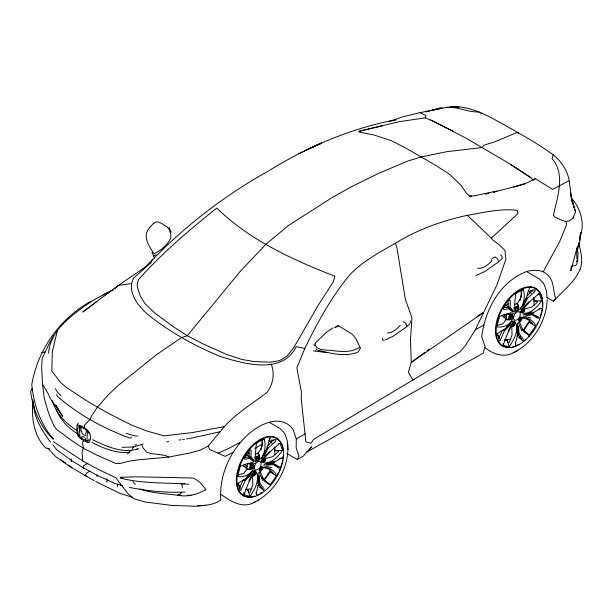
<?xml version="1.0" encoding="UTF-8"?>
<svg xmlns="http://www.w3.org/2000/svg" width="613" height="613" viewBox="0 0 613 613"><rect width="100%" height="100%" fill="white"/><g stroke="black" fill="none" stroke-linecap="round" stroke-linejoin="round"><path stroke-width="0.92" d="M511.725 315.005L511.725 316.032L513.089 316.768C512.031 323.794 504.338 327.855 497.603 326.951L497.036 325.618M258.357 457.804L258.341 459.083L257.376 460.256L256.441 460.141L256.456 458.861L257.422 457.696L258.357 457.804L257.391 457.152M197.562 505.809C205.57 505.441 214.182 504.928 220.818 499.879C219.033 476.132 229.622 452.057 246.71 435.797C258.441 424.702 280.11 412.947 292.815 429L296.294 438.923L296.171 447.85L299.037 456.118L297.32 459.566L286.792 453.49M517.556 308.163L517.541 309.442L516.575 310.607L515.633 310.5L515.656 309.22L516.613 308.048L517.556 308.163L516.59 307.504M237.813 476.155L240.158 466.485C263.284 454.808 253.644 478.822 238.403 476.6L237.836 475.259M257.751 456.371L257.881 458.286L259.046 458.945L259.092 457.696L258.226 456.777L255.782 458.394M516.951 306.73L517.081 308.638L518.238 309.297L518.291 308.048L517.426 307.128L514.981 308.745M287.926 447.674C287.957 468.914 275.681 490.185 257.261 500.783M547.194 299.68C546.344 320.338 534.49 340.828 516.46 351.134M238.066 474.998L243.162 473.634L244.219 472.838L246.656 469.328L247.07 465.75L248.142 463.198L253.284 464.623L252.318 464.6L250.886 465.918L250.288 469.106M497.266 325.35L502.361 323.993L503.419 323.189L505.855 319.687L506.269 316.109L507.334 313.557L512.483 314.975L511.518 314.952L510.077 316.277L509.48 319.465M577.584 262.241L578.051 253.315L577.224 248.909M257.912 483.159L258.188 472.815M517.111 333.51L517.387 323.166M577.139 261.598L577.308 258.954M580.618 232.388L579.806 242.15L576.381 250.173L570.849 270.747L571.17 267.153M246.855 476.906L251.001 473.696L250.932 474.477L245.246 480.615L240.848 490.293L240.097 490.5L238.802 485.902L240.495 488.247M503.411 307.542L503.411 309.144L503.986 309.542L509.104 308.76L512.836 312.04L513.173 311.733L513.433 311.189L510.192 307.213L510.322 300.577L509.173 300.025M509.303 324.292L510.192 324.047L510.131 324.829L504.445 330.974L500.047 340.644L499.288 340.859L498.001 336.261L499.695 338.598M244.005 494.584L248.388 483.22L254.61 470.968L255.353 470.776C261.015 478.408 254.633 489.657 250.135 496.185L246.824 495.733L244.005 494.584L243.637 492.523M503.204 344.935L507.587 333.572L513.809 321.327L514.552 321.128C520.215 328.76 513.824 340.008 509.334 346.544L506.024 346.084L503.204 344.935L502.959 343.564M579.569 240.61L579.883 237.277M268.479 170.966C225.676 194.896 186.237 224.879 152.108 260.127L150.944 262.847L133.557 278.064C126.562 291.941 138.17 306.125 148.17 314.768C169.985 332.231 194.673 345.893 220.473 356.513C243.461 363.647 282.34 375.133 296.163 346.69L304.86 348.314C317.388 322.507 331.38 297.228 349.594 274.946C362.582 261.391 379.24 252.525 395.324 243.246C417.476 229.691 442.05 220.78 467.374 215.316C483.78 212.519 500.331 208.351 517.073 210.305L518.039 213.508L491.312 238.12L492.339 239.645L499.059 244.549L504.943 250.411L505.894 259.123L497.12 284.486L475.244 329.924L465.405 345.648L459.804 352L314.002 439.1L310.921 443.26L305.918 441.919L301.236 399.117L301.389 391.906L296.861 367.785L304.86 348.314M513.089 316.768C513.495 311.021 501.457 315.212 499.35 316.844L497.013 326.507M450.471 106.739C465.183 105.704 479.19 111.497 492.001 118.087C512.759 129.703 533.892 140.875 553.232 154.805L552.129 158.782C565.868 174.628 557.217 197.248 553.439 215.163L555.033 217.27L562.382 220.542L565.968 221.454L569.239 220.895L573.063 218.067L573.232 216.496M32.795 402.657C31.416 418.457 33.976 436.425 45.806 447.98L49.822 448.961M244.595 457.482L248.434 457.068L249.23 455.191L248.671 450.463L249.66 450.379M503.518 308.293L503.097 307.58L507.633 307.419L508.323 306.446L507.87 300.814L508.859 300.73M580.503 232.48L579.821 237.99C584.902 224.672 581.476 210.604 572.833 199.608M238.005 482.814L237.867 483.872C241.384 479.925 247.928 479.121 250.702 473.803L251.001 473.696M497.204 333.166L497.066 334.223C500.583 330.284 507.127 329.472 509.901 324.154L510.192 324.047M273.988 440.808L271.046 440.234L276.134 439.467L275.498 441.46L268.517 447.666L264.326 455.513L263.628 455.811L263.582 454.846M533.187 291.167L530.245 290.585L535.325 289.819L534.689 291.819L527.709 298.018L523.517 305.864L522.82 306.163L522.782 305.205M89.153 438.992L88.533 441.031L86.64 440.885M254.541 470.631L254.671 471.558L255.836 472.209L255.429 474.592L254.525 475.703L252.571 476.385L251.943 475.703L254.272 475.519L252.663 475.466M513.74 320.99L513.87 321.909L515.027 322.561L514.629 324.951L513.725 326.055L511.763 326.737L512.039 334.989L509.625 341.931L509.051 342.629L508.108 342.383L506.905 340.169L504.553 339.901M248.434 457.068L253.46 460.991L249.123 456.087M507.633 307.419L512.66 311.343L508.323 306.446M546.903 297.481L553.516 301.297L555.654 298.202C552.727 290.187 554.504 280.639 547.148 274.586C542.091 269.406 534.482 269.981 527.939 271.076C500.599 280.631 485.098 309.266 481.672 336.744L485.082 346.56L483.151 353.203L306.638 452.149L303.412 456.034L297.32 459.566M277.819 466.7L275.429 464.754L280.179 467.359L278.647 468.048L273.176 464.493L267.03 465.183L266.609 464.685L272.67 463.803L272.931 462.731L267 464.187M537.011 317.051L534.628 315.113L539.379 317.71L537.846 318.4L532.368 314.852L526.222 315.542C524.399 313.151 531.586 314.323 532.13 313.082L531.869 314.163L525.854 314.798M48.542 353.165C49.944 334.729 63.951 321.656 77.82 311.197C87.375 303.535 97.728 296.983 109.16 292.539M85.644 434.31L86.586 429.828L86.671 430.579L87.46 430.41L86.931 441.506L85.667 441.567L85.743 440.954M520.452 318.653L520.422 316.944M253.567 471.604L248.855 480.784M512.767 321.955L508.054 331.143M263.628 455.811L263.728 455.359C267.873 450.317 267.383 443.253 270.302 437.943L269.046 438.854M522.82 306.163L522.92 305.711C527.065 300.669 526.582 293.604 529.494 288.294M471.757 196.405L469.382 195.945L466.899 193.831L460.83 185.164L449.436 174.199L435.644 165.326L406.657 148.591L391.454 140.722L373.869 134.96L358.528 131.941L359.348 131.213L399.316 121.681L425.276 117.842L425.82 115.466L420.043 112.623L401.959 117.083L388.573 121.834M578.442 244.993L579.116 242.365M261.199 485.879L259.728 486.998L263.743 490.638L264.057 488.714L259.889 483.312L259.345 476.063L258.801 475.742L258.533 484.094L256.226 493.235L256.533 494.798L256.065 492.477M520.399 336.231L518.92 337.349L522.943 340.997L523.257 339.066L519.081 333.671L518.544 326.415L518 326.093L517.732 334.445L515.426 343.587L515.732 345.157L515.265 342.828M255.882 459.551L256.732 457.643L259.276 456.379M57.492 330.192L52.297 351.663L51.86 371.126L60.664 382.543L65.982 387.163L84.602 399.477L97.444 407.139L110.631 414.503L132.063 425.315L147.22 431.123L163.947 435.835L192.436 432.571L224.435 426.579C236.756 412.909 252.702 403.446 267.138 392.274C273.237 384.343 274.823 373.44 271.245 364.076M263.222 460.034L263.49 459.076M273.398 463.305L273.888 461.551M579.224 243.545L576.749 252.725L576.864 258.755M273.789 463.52L274.295 461.781M532.988 313.871L533.486 312.14M250.349 473.857L244.518 480.063L243.369 479.864L239.813 487.067M509.549 324.208L503.71 330.415L502.568 330.215L499.013 337.418M255.805 462.363L254.648 456.838M515.004 312.722L513.847 307.197M81.452 438.479L82.073 436.525M259.046 458.945L259.766 456.677L258.249 452.907L261.943 447.03L262.586 441.36L261.467 440.134M518.238 309.297L518.966 307.029L517.449 303.266L521.142 297.389L521.786 291.711L520.667 290.485M258.364 476.408L258.801 475.742M579.967 269.352C574.864 282.332 562.412 290.96 553.516 301.297M261.912 468.048L261.452 469.466L260.356 470.209L259.728 469.535L261.008 467.275C266.954 466.93 273.773 468.853 276.248 474.998L276.294 475.941L273.344 480.423L270.172 484.615L269.391 484.707L264.234 480.623L263.521 479.343L259.851 470.646L260.096 468.041L261.284 467.374L261.912 468.048L260.954 467.42M521.111 318.4L520.644 319.817L519.548 320.561L518.92 319.886L519.387 318.469L520.483 317.726L521.111 318.4L520.153 317.772M580.143 269.459C583.162 261.161 580.986 251.989 578.887 243.698M360.689 347.586L358.184 351.977C345.357 357.448 330.66 353.149 317.68 350.253M251.361 464.654L250.418 467.834L251.322 468.7L252.372 468.393L251.23 467.711L250.265 468.087M510.56 315.005L509.618 318.193L510.522 319.051L511.571 318.745L510.422 318.063M272.57 440.67L268.31 445.352M531.77 291.022L527.502 295.711M181.348 492.101L180.62 493.84L177.985 494.921M90.571 301.458C59.469 318.898 37.929 349.441 31.776 384.512C33.508 404.09 40.443 424.05 53.331 439.069M263.965 453.98L265.498 450.501M523.165 304.332L525.847 298.247M576.35 249.177L577.484 246.61M53.592 335.786L48.948 344.031L42.197 358.513L41.638 366.972L42.489 384.213L44.197 397.592L46.534 406.542L49.14 414.641L53.821 425.575L56.373 429.23L71.33 440.31L83.406 448.348L97.337 455.321L115.627 463.436L119.619 463.566L129.542 461.06L138.73 459.773L168.736 457.099L190.413 452.869L200.673 450.003L208.259 445.98L224.435 426.579M265.843 450.379L261.521 459.068M525.042 300.73L520.713 309.419M255.836 472.209L254.61 474.324L253.161 474.914L252.648 474.485M515.027 322.561L513.809 324.683L512.361 325.273L513.993 325.227M573.063 218.067L575.507 211.845L571.546 198.574M400.312 325.319C397.048 328.859 392.604 333.051 387.339 332.966M314.117 344.023L314.262 346.008M244.15 457.934L244.794 459.191L249.905 458.409L253.636 461.681L253.981 461.382L254.234 460.838L251.001 456.861L251.123 450.218L249.981 449.674L248.97 450.44M512.935 322.139L514.023 321.664L514.453 322.584L513.794 323.978L512.698 324.453M32.244 388.366L30.65 391.692C32.918 409.147 40.098 426.548 52.91 438.946L53.216 438.494L52.22 437.023M270.555 470.033L263.927 479.933M529.747 320.384L523.127 330.284M282.486 450.363C278.547 456.317 269.544 465.926 261.559 461.987L262.395 460.133L271.536 450.432L279.321 443.666L280.149 443.398L282.486 450.363L275.36 450.655L274.54 447.015M541.685 300.715C537.747 306.669 528.743 316.277 520.759 312.339L521.586 310.484L530.735 300.784L538.52 294.025L539.348 293.75L541.685 300.715L534.559 301.006L533.739 297.366M263.299 467.566L260.035 472.186M522.491 317.917L519.226 322.545M78.203 426.28C77.307 429.475 77.667 433.521 79.376 436.441M543.248 271.712L559.715 241.461L566.657 224.442L565.968 221.454M263.084 467.719L260.264 471.719M522.284 318.078L519.456 322.07M577.017 263.352L575.822 265.429L571.247 266.257M147.595 230.496L150.131 226.864L153.388 223.569M132.186 448.992L133.442 446.954L143.151 444.011M147.365 231.116C143.327 238.411 150.185 247.752 153.993 253.682C160.851 250.717 167.487 244.894 170.759 238.074C171.502 234.028 169.632 229.783 167.088 226.726C163.142 225.147 157.388 218.749 153.556 223.638M252.878 465.328L251.843 465.512L251.016 466.822L251.223 467.949L252.257 467.757L253.092 466.447L252.878 465.328L251.905 464.662M259.69 470.884L260.349 471.014L261.843 469.903L262.502 467.972L261.69 466.822L269.498 469.512L273.337 473.213L270.218 471.88L264.341 480.217L266.77 482.508L263.529 479.389M510.208 317.174L511.035 315.864L512.077 315.68L512.284 316.806L511.457 318.116L509.349 317.779L509.135 316.599L510.208 317.174L510.422 318.3M522.215 317.442L528.697 319.863L532.536 323.564L529.417 322.239L523.533 330.568L525.969 332.859L522.13 329.166M515.349 308.868L516.698 307.335L518.468 306.73M535.494 326.3L529.371 334.974L528.59 335.058L523.425 330.974L522.72 329.694L519.042 320.997L518.843 319.557L520.207 317.626C526.153 317.281 532.973 319.204 535.44 325.35L535.494 326.3L529.417 322.239M249.468 457.735L250.15 456.769M508.667 308.094L509.349 307.128M244.633 457.267L246.227 455.03L249.491 453.168M503.832 307.619L505.418 305.381L508.69 303.527M531.739 332.53L532.774 331.158M253.276 470.738L247.407 476.485M512.476 321.089L506.606 326.844M308.554 450.624L311.741 446.785L306.638 452.149M269.628 451.367L262.28 459.267M528.82 301.719L521.479 309.619M142.683 269.49L152.108 260.127M127.519 454.11L130.891 450.325M83.598 441.138L82.395 442.456L83.406 448.348L82.035 451.842L82.801 461.122L97.444 468.953L115.826 477.757L127.795 493.488L133.596 498.668L144.99 501.955L171.64 505.411L196.114 506.261L205.47 505.273M156.047 254.679L153.541 255.797L154.277 255.406L153.541 255.797L154.714 258.41M76.985 424.663L78.257 423.322M115.19 288.508L118.393 285.397L143.848 268.103M153.541 255.797L153.901 255.445L153.365 255.437L151.94 252.349M406.948 326.484L410.066 323.541M498.706 261.759L502.17 258.334L501.886 256.18L500.599 254.985M262.571 461.689L263.621 460.708L263.866 459.329L263.069 458.93L262.019 459.903L261.766 461.282L262.571 461.689L261.536 461.168M261.628 461.712L262.762 462.394L263.651 461.581L264.54 459.681L264.073 458.302M520.82 312.063L521.962 312.745L522.843 311.94L523.74 310.04L523.272 308.661M518 326.093L518.207 333.503L517.372 333.372M257.652 485.596L259.651 484.025M516.851 335.947L518.843 334.376M257.721 460.984C264.801 456.823 266.096 447.176 264.41 439.766L263.935 439.153L260.088 440.954L256.364 443.528L255.391 454.302L256.709 461.29L257.721 460.984L256.426 460.156M516.92 311.335C524 307.174 525.295 297.527 523.609 290.125L523.134 289.512L519.28 291.313L515.564 293.88L514.583 304.653L515.901 311.649L516.92 311.335L515.625 310.507M258.042 485.825L259.391 484.776M517.242 336.177L518.59 335.135M96.823 301.573L82.801 312.009L118.393 285.397L131.726 283.528M335.847 327.288L338.683 325.442M424.893 352.299L411.277 362.406L408.358 372.329L413.078 380.19M427.161 350.621L429.429 348.935M570.335 193.478L572.021 201.508L569.255 181.233L568.128 181.134L552.711 189.409L535.287 178.667L533.218 180.161L530.935 177.762L510.744 164.453L466.907 138.653L434.816 121.88L425.276 117.842M334.545 327.717L336.912 326.039L339.05 326.009L351.962 334.054L355.678 338.215L359.946 347.096C350.567 353.502 338.928 351.218 328.422 350.207C323.902 349.939 314.515 349.885 315.274 343.065L326.622 332.1L332.989 327.894M263.544 455.168L267.712 447.206L267.03 447.023M522.736 305.527L526.912 297.558L526.23 297.382M252.372 468.393L250.671 469.558L246.656 469.328M511.571 318.745L509.87 319.917L505.855 319.687M266.609 464.685L273.59 462.769L281.068 458.057L282.409 458.156L280.011 458.562M525.801 315.036L532.789 313.128L540.268 308.408L541.608 308.508L539.21 308.914M85.468 435.146L84.992 435.468C80.855 434.701 81.46 429.322 80.426 426.273L79.315 426.104L80.004 437.95L81.2 438.785M262.824 439.873L263.935 439.153M522.015 290.225L523.134 289.512M252.809 474.194L253.56 473.719M512.008 324.545L512.752 324.07M250.456 464.485L251.261 463.987M509.648 314.837L510.453 314.339M255.131 457.605L259.169 455.275L257.368 453.306L255.108 454.371M514.33 307.956L518.368 305.626L516.567 303.657L514.307 304.722M477.121 316.377L483.427 312.599L411.277 362.406L410.503 339.763L411.936 317.664L405.339 299.259L396.841 247.277L395.324 243.246M269.283 170.483C308.178 146.338 351.073 128.416 396.098 119.681L392.504 120.93M87.789 463.298L83.927 465.535L83.238 467.252L83.927 468.179L97.444 475.458L115.934 483.925L122.37 485.55M90.042 471.052L87.008 472.799L84.923 475.611L86.808 476.385M136.806 449.352L138.4 448.432M137.366 449.053C122.194 453.697 106.026 446.172 92.44 439.651M475.244 329.924L483.948 324.898M296.294 438.923L305.197 433.782M258.173 483.634L259.015 483.151L258.502 475.987M245.836 453.697L249.154 451.796M254.947 448.463L262.402 444.18M492.101 258.533L495.013 256.908L497.702 258.801L498.515 261.904L485.029 271.413L475.972 275.543M240.181 442.371L228.933 448.333L218.197 453.176L209.684 449.59L208.259 445.98M484.714 347.402C493.634 354.62 504.568 358.283 514.874 351.954M220.703 494.27C231.392 501.702 243.215 509.464 255.675 501.595M513.257 352.789L517.931 350.368M254.058 502.438L258.74 500.016M535.287 178.667L527.364 182.735L513.633 187.057M259.299 470.401L260.042 470.025M233.07 452.478L225.117 456.371L218.197 453.176M384.267 340.1L382.872 340.307L382.351 338.292M521.962 312.745L523.9 311.81L524.498 310.799L524.238 309.067L523.448 308.638M262.762 462.394L264.701 461.459L265.299 460.447L265.046 458.716L264.249 458.279M299.052 153.579L321.434 143.005L306.255 150.17M102.992 294.615L113.336 289.895M516.567 303.657L517.449 303.266M257.368 453.306L258.249 452.907M253.506 474.094L254.594 473.619L255.253 472.225L254.824 471.305M514.238 313.795L510.07 312.553M255.046 463.443L250.87 462.194M313.12 146.852L320.239 144.093M385.516 339.931L393.278 336.139L406.756 326.637L405.944 323.534L403.262 321.641M532.283 312.017L523.241 314.875M273.084 461.666L264.042 464.524M426.25 111.895L429.805 110.861M139.963 488.952C152.055 493.358 165.387 493.664 178.099 495.281C187.67 497.304 197.631 494.216 206.068 489.718L200.367 482.814L197.677 480.554L193.034 478.01L136.316 476.807L120.409 477.289L120.7 478.086C142.76 484.04 166.782 482.347 188.689 484.316M495.388 191.685L493.58 192.153L524.881 184.03M382.405 125.703L359.348 131.213M485.465 194.106L489.074 193.218M41.768 352.651L45.17 351.824M497.043 191.018L474.041 195.869L469.382 195.945M131.634 437.682L129.841 438.088C103.635 428.464 78.188 414.61 57.178 396.136L56.657 394.397M219.914 431.805L189.279 438.533M524.238 309.067L531.816 306.983L537.762 301.971L537.157 301.236L534.559 301.006M265.046 458.716L272.616 456.631L278.563 451.62L277.957 450.884L275.36 450.655M420.043 112.623L446.394 107.413L458.907 106.8L450.563 107.627M537.915 294.048L539.348 293.75M278.716 443.697L280.149 443.398M134.714 445.015L136.477 444.67M510.116 339.28L504.959 339.686M250.916 488.921L245.759 489.327M166.682 441.881L168.567 441.598M178.919 440.065L180.804 439.782M182.689 439.506L184.574 439.23M186.452 438.946L188.337 438.67M442.218 108.455L437.582 108.915L430.663 110.647L440.954 107.712L442.41 108.187M511.916 325.993L513.464 325.871L511.855 325.825M477.65 268.295C483.481 268.877 488.523 264.578 492.07 260.586L491.542 259.72M122.018 447.321L133.442 446.954M253.161 474.914L254.793 474.876M129.527 452.287C116.255 453.735 103.582 448.264 91.965 442.448M185.049 492.04C166.368 492.998 147.672 490.944 129.343 487.427M120.7 478.086L122.6 478.063M178.099 495.281L180.858 495.281M187.294 495.289L190.972 495.289M180.705 483.573L184.743 483.688M446.394 107.413C457.65 106.195 467.704 112.639 478.883 111.88L481.573 113.673M535.854 316.147L532.429 314.178M276.655 465.796L273.229 463.826M313.511 350.866L315.297 350.981M137.565 436.081L134.324 435.797L126.086 433.345M245.361 489.542L247.706 489.818L248.909 492.024L249.859 492.277L250.426 491.58L252.84 484.638L252.571 476.385M327.181 352.682L315.48 351.103M258.173 483.021L259.015 483.151M518.889 321.243L519.548 321.365L521.042 320.262L521.694 318.323L520.889 317.174L522.835 317.68M530.835 317.986L522.95 316.078M271.643 467.627L263.751 465.719M507.066 313.933L509.671 314.561L508.422 319.718L505.901 318.768M247.874 463.581L250.472 464.21L249.223 469.359L246.702 468.416M504.476 316.791L502.721 316.308L506.346 319.189M245.277 466.432L243.522 465.949L247.146 468.83M132.385 497.304L119.903 493.319L95.743 481.55M508.828 318.231L509.464 318.438M497.434 340.621A33.324 19.241 -60 0 0 501.442 345.441L507.166 347.487A33.209 19.172 -60 0 0 510.928 347.318M120.47 485.144L122.14 485.925M168.736 457.099L165.043 455.359L150.637 453.451L146.591 452.057L143.335 448.348L141.611 444.578M518.92 337.349L521.655 338.813M259.728 486.998L262.456 488.454M250.158 467.428L251.223 467.949M435.659 122.623L453.314 131.297M505.418 305.381L508.476 306.891M246.227 455.03L249.284 456.539M83.927 461.681L53.408 441.72M81.253 427.062L86.525 430.15M82.847 436.341L84.349 437.314M85.659 440.463L81.192 437.866M252.525 465.681L253.889 466.416M430.801 119.949L434.816 122.209M526.314 271.413L539.248 278.877L543.011 282.693L544.474 285.152L546.451 291.052L547.125 298.025M530.689 286.792A33.324 19.241 -60 0 1 534.674 287.826L539.317 291.803A33.209 19.172 -60 0 1 541.953 298.217M534.682 287.872L537.976 290.187M269.544 422.464L280.049 428.525L283.819 432.341L285.275 434.801L287.252 440.693L288.003 449.329M280.892 442.678A33.209 19.172 -60 0 0 280.118 441.444L275.49 437.513A33.324 19.241 -60 0 0 271.505 436.471A33.209 19.172 -60 0 0 244.074 455.674A33.209 19.172 -60 0 0 238.334 490.17M73.805 468.884L94.118 480.615M501.449 345.441L503.189 346.445M530.935 177.762L510.744 164.453M528.222 290.807L530.138 291.964M269.03 440.456L270.938 441.613M81.675 439.383L86.012 441.866L88.088 442.67L89.192 442.364C93.674 434.157 86.18 426.878 78.403 425.062L77.391 425.276L76.817 426.196L76.97 431.552M83.927 468.179L71.323 460.378L56.649 449.697L52.81 444.632M511.319 316.201L512.284 316.806M250.809 464.861L251.843 465.512M528.46 290.953L531.333 293.543M269.26 440.601L272.134 443.184M513.487 321.963L514.453 322.584M515.594 307.389L516.613 308.048M256.403 457.037L257.422 457.696M77.866 434.142C68.518 428.119 60.243 420.081 56.304 409.484M76.771 430.426C65.737 423.284 55.89 413.377 52.143 400.465M511.104 315.021L512.077 315.68M276.294 475.941L270.218 471.88M60.587 459.489L65.254 462.807M68.365 465.014L73.024 468.332M71.92 468.102L55.599 456.509L47.829 448.118M503.84 314.852L506.652 316.952M244.648 464.501L247.453 466.593M512.66 311.343L513.173 311.733M253.46 460.991L253.981 461.382M81.054 439.008L77.905 435.851L77.054 432.426M523.533 330.568L529.371 334.974M264.341 480.217L270.172 484.615M87.077 430.602L88.195 431.498M277.229 438.517L278.777 439.835M518.56 133.335L517.426 132.308L494.752 141.856L484.048 145.158L482.239 147.503L446.77 151.695L421.192 156.936L408.45 160.828L379.7 172.851L352.222 186.344L332.79 197.156L288.179 225.684L265.544 244.602L240.38 271.237L187.279 335.732L181.594 337.556L156.89 354.406L118.684 385.018L108.401 394.734L97.444 407.139L91.375 416.227L90.165 419.399L84.379 425.215L84.533 427.1M499.488 337.273L497.465 334.851M240.288 486.921L238.265 484.5M467.374 215.316L491.312 238.12M316.867 349.831L315.979 348.843M61.07 395.814L57.66 392.473L55.339 388.611M132.868 481.634L135.243 484.538M518.33 322.622L521.786 330.813M259.13 472.271L262.586 480.454M59.66 411.323L55.63 404.978L62.695 416.258L51.201 399.983L48.848 395.446M261.95 477.473L262.931 478.807M553.539 155.227L553.232 154.805C561.393 161.464 567.661 170.682 569.255 181.233M518.131 334.43L520.383 338.062M258.931 484.078L261.184 487.703M50.45 442.088C42.466 431.069 34.466 418.878 33.6 404.909M180.789 483.113L182.122 485.197L182.314 487.772M497.45 334.391L498.721 336.453M238.25 484.04L239.522 486.101M48.711 394.603L42.489 384.213M169.012 227.484L171.173 232.212M523.724 309.281L524.276 310.561L524.023 308.592M264.525 458.922L265.077 460.21L264.824 458.24M410.135 320.913L410.526 322.423M88.793 432.395L89.123 433.368M503.449 329.641L503.71 330.415M244.258 479.289L244.518 480.063M572.258 201.462L575.17 210.918L570.481 192.965M34.558 409.798L32.504 400.243M576.756 261.59L576.933 262.172L576.672 261.023M261.23 466.593L261.445 467.359M533.479 298.094L534.214 305.151M274.279 447.743L275.015 454.8M506.905 340.169L509.334 346.544M247.706 489.818L250.135 496.185M579.024 243.882L579.415 245.621M85.284 438.142L85.536 439.69M577.094 248.786L577.339 250.472L577.339 248.372M32.589 400.036L33.094 403.768L32.642 400.304M523.724 309.174L523.969 311.097M264.525 458.823L264.77 460.746M79.636 426.755L79.996 431.261M287.758 444.065L287.842 445.889M522.651 308.554L522.682 309.427M80.242 437.13L80.257 437.651M499.35 316.055L499.35 316.844M240.15 465.704L240.158 466.485M117.435 484.078L117.435 486.852M106.938 478.615L106.938 482.324M97.053 474.761L97.053 476.615M71.376 459.007L71.376 461.788M542.827 303.964A33.033 19.072 -60 0 0 535.095 288.371A33.056 19.087 -60 0 0 521.893 289.206L517.012 292.026A33.056 19.087 -60 0 0 503.817 306.431A33.033 19.072 -60 0 0 496.109 330.936M496.086 330.951A33.041 19.072 -60 0 0 509.947 347.602A33.056 19.087 -60 0 0 517.02 345.701L521.901 342.889A33.056 19.087 -60 0 0 542.834 303.956M529.624 335.204A33.209 19.172 -60 0 1 528.506 336.46M525.625 339.357A33.209 19.172 -60 0 1 523.831 340.912M518.958 344.314A33.209 19.172 -60 0 1 517.311 345.196M516.498 345.586A33.209 19.172 -60 0 1 514.866 346.261M514.085 346.544A33.209 19.172 -60 0 1 512.483 347.004M497.503 340.621A33.209 19.172 -60 0 1 507.212 300.5M542.344 300.807A33.225 19.187 -60 0 1 542.344 306.485M507.227 300.431A33.225 19.187 -60 0 1 530.728 286.861M537.609 322.921A33.324 19.241 -60 0 1 536.835 324.476M541.953 309.519A33.209 19.172 -60 0 1 541.67 311.067M541.317 312.63A33.209 19.172 -60 0 1 540.436 315.795M521.211 290.363A33.286 19.218 -60 0 1 520.069 300.362M244.648 456.057A33.033 19.072 -60 0 0 250.778 497.212A33.056 19.087 -60 0 0 257.82 495.35L262.701 492.538A33.056 19.087 -60 0 0 283.635 453.605A33.033 19.072 -60 0 0 275.896 438.019A33.056 19.087 -60 0 0 262.701 438.847L257.812 441.674A33.056 19.087 -60 0 0 244.625 456.064M281.237 443.337A33.209 19.172 -60 0 1 282.762 447.865M282.915 448.685A33.209 19.172 -60 0 1 283.145 450.432M283.145 456.11A33.209 19.172 -60 0 1 282.877 458.371M282.624 459.888A33.209 19.172 -60 0 1 282.302 461.451M281.926 463.022A33.209 19.172 -60 0 1 281.237 465.397A33.332 19.248 -60 0 1 280.425 467.826M262.249 492.3A33.209 19.172 -60 0 1 259.789 493.871M258.97 494.331A33.209 19.172 -60 0 1 257.33 495.143M254.916 496.093A33.209 19.172 -60 0 1 244.081 495.978M280.118 468.623A33.332 19.248 -60 0 1 279.137 470.999M278.409 472.569A33.332 19.248 -60 0 1 277.229 474.891M243.928 496.124A33.332 19.248 -60 0 1 238.181 490.3M262.012 440.004A33.286 19.218 -60 0 1 260.877 450.011M254.441 466.301L254.449 468.769L255.698 470.033C259.406 470.087 262.418 464.884 260.517 461.704L259.759 461.252L257.728 461.658L255.705 463.589L254.441 466.301M513.64 316.66L513.648 319.12L514.897 320.384C518.598 320.438 521.609 315.243 519.717 312.055L518.95 311.603L516.92 312.009L514.897 313.948L513.64 316.66M523.065 309.68L522.82 311.059L521.77 312.04L520.966 311.634L521.211 310.255L522.261 309.281L523.065 309.68M138.293 279.819L137.128 285.336L138.048 289.344L140.086 295.52L144.829 303.496L154.828 313.067L173.479 326.829L187.279 335.732L202.696 343.701L226.205 354.276L241.79 359.479L254.541 361.601L270.226 362.176L278.639 360.85L281.75 359.532L287.459 355.647L294.01 347.234L317.902 305.826L333.342 281.773L334.813 276.195C292.47 259.705 249.66 240.181 216.772 208.052C189.049 230.174 161.855 253.33 138.293 279.819"/></g></svg>
